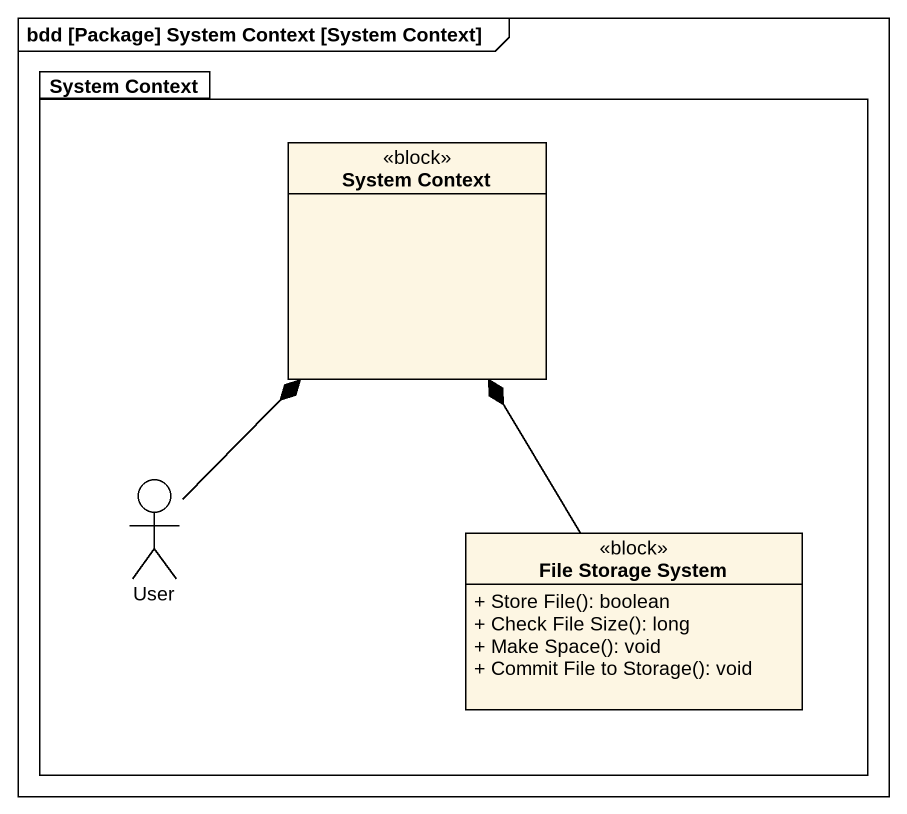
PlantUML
@startuml
mainframe bdd [Package] System Context [System Context]
allowmixing
hide circle
hide empty members
skinparam classAttributeIconSize 0
package "System Context" as System_Context {
  class "System Context" as System_Context_2 <<block>>
  actor User
  class "File Storage System" as File_Storage_System <<block>> {
    + Store File(): boolean
    + Check File Size(): long
    + Make Space(): void
    + Commit File to Storage(): void
  }
}
User -up-* System_Context_2
File_Storage_System -up-* System_Context_2
@enduml
